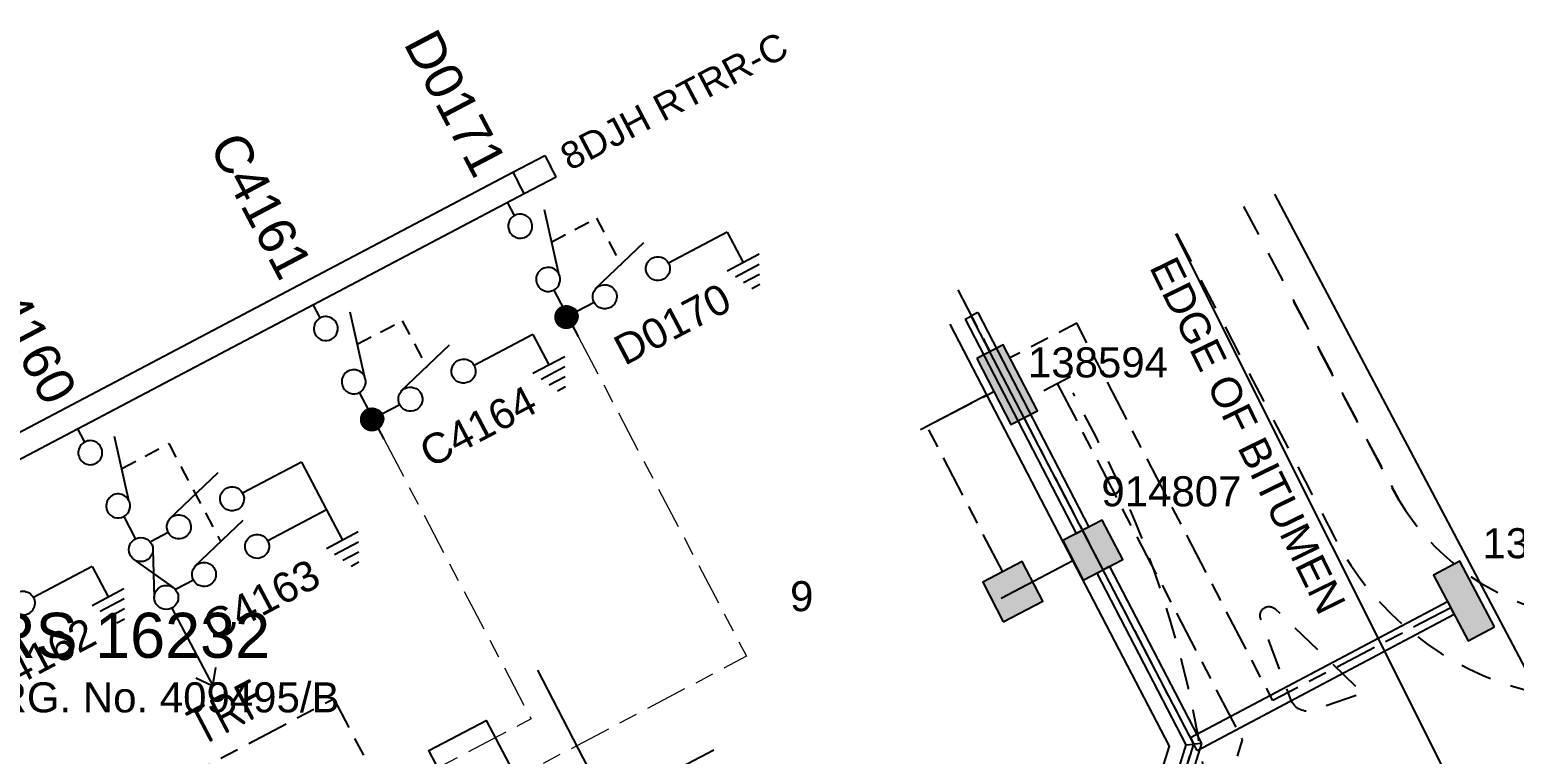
# Model space of a CAD drawing. Header units: metres. Extents: x 303535 to 303956, y 6270025 to 6270431.
# Drawn here: x 303647.6 to 303746.4, y 6270382.3 to 6270430.6 of the extents above; entities that cross this region are included whole.
import ezdxf
from ezdxf.enums import TextEntityAlignment as Align

# ---------------------------------------------------------------- set-up
doc = ezdxf.new("R2010")
doc.units = ezdxf.units.M
doc.header["$LTSCALE"] = 0.7
for name, pattern in [('A', [0]), ('Cable Exist UG', [8.2, 4, -1.2, 1.8, -1.2]), ('CENTERX2', [101.6, 63.5, -12.7, 12.7, -12.7]), ('Dash', [5, 3, -2])]:
    doc.linetypes.add(name, pattern=pattern)
doc.layers.get('0').update_dxf_attribs({"color": 6})
for name, color, linetype in [('_User Miscellaneous1', 3, 'Continuous'), ('_User Miscellaneous11', 7, 'Continuous'), ('_User Miscellaneous6', 7, 'Continuous'), ('_User Miscellaneous7', 150, 'Continuous'), ('_User Miscellaneous8', 7, 'Continuous'), ('_User_HV_Exist', 7, 'Continuous'), ('_User_LV_Exist', 7, 'Continuous'), ('Cadastre Developer_SP_NEW', 4, 'Continuous'), ('Cadastre Land Parcels_SP_EXT', 4, 'Continuous'), ('Cadastre Roads_SP_NEW', 8, 'Continuous'), ('Equip_HV_EXT', 1, 'Continuous'), ('Mains_LV_NEW_T84', 2, 'Continuous'), ('SupportsUG_SP_LV_EXT', 7, 'Continuous'), ('SupportsUG_SP_LV_SL_EXT', 7, 'Continuous'), ('UG_Details_SP_MISC', 7, 'Continuous')]:
    doc.layers.add(name, color=color, linetype=linetype)
doc.styles.add('ARIAL', font='arial.ttf', dxfattribs={"height": 2})
doc.styles.add('COLUMN_LABEL', font='arial.ttf')
doc.styles.add('IESYMBOL1', font='isocp.shx')
doc.styles.add('POLE_LABEL', font='arial.ttf')
doc.styles.get("Standard").update_dxf_attribs({"font": 'arial.ttf'})
doc.styles.add('style1', font='iso3098b.shx')
doc.styles.add('SWG_LABEL', font='arial.ttf')
doc.styles.add('SWITCH_LABEL', font='arial.ttf', dxfattribs={"height": 2.5})
doc.linetypes.add('Cable New UG', pattern='A,8,-1,["x",style1,S=3.5,R=0,X=0.35,Y=-1],-3.5', length=12.5)

# ---------------------------------------------------------------- blocks, each defined once
blk = doc.blocks.new('*U59')
at = {"layer": '_User Miscellaneous7'}
blk.add_hatch(color=256, dxfattribs=at).paths.add_polyline_path([(-1.548, -7.472), (1.421, -7.497), (1.447, -4.527), (-1.523, -4.502)])
at = {"layer": '_User Miscellaneous8'}
blk.add_hatch(color=256, dxfattribs=at).paths.add_polyline_path([(-1.498, -1.472), (1.472, -1.498), (1.498, 1.472), (-1.472, 1.498)])
at = {"layer": '_User Miscellaneous7'}
blk.add_lwpolyline([(1.421, -7.497), (1.447, -4.527), (-1.523, -4.502), (-1.548, -7.472)], close=True, dxfattribs=at)
at = {"layer": '_User Miscellaneous8'}
blk.add_lwpolyline([(1.472, -1.498), (1.498, 1.472), (-1.472, 1.498), (-1.498, -1.472)], close=True, dxfattribs=at)
at = {"flags": 9}
for tag, style, p in [('STRUCTURE_PLANT_NUMBER', 'POLE_LABEL', (1.813, 0.031)), ('STREET_CODE', 'COLUMN_LABEL', (1.813, -0.2))]:
    blk.add_attdef(tag, text='', height=0.2, dxfattribs=dict(at, style=style)).set_placement(p, align=Align.MIDDLE_LEFT)
for tag, p in [('OWNED_BY', (1.813, -0.6)), ('STATE', (1.813, -0.8)), ('COLUMN_TYPE', (1.813, -0.4)), ('USAGE', (1.813, -1)), ('STREETNAME', (1.813, -1.6)), ('SUBURB', (1.813, -1.8)), ('LEGEND', (1.813, -1.2)), ('LOCATION', (1.813, -1.4)), ('NOTES', (1.813, -2))]:
    blk.add_attdef(tag, text='', height=0.2, dxfattribs=at).set_placement(p, align=Align.MIDDLE_LEFT)
at = {"flags": 1}
blk.add_attdef('Z', (1.813, -2.351), '', height=0.2, dxfattribs=at)
at = {"layer": '_User Miscellaneous6', "style": 'ARIAL', "flags": 8}
blk.add_attdef('ASSET_NUM', text='', height=2, dxfattribs=at).set_placement((2, 2), align=Align.MIDDLE_LEFT)
blk = doc.blocks.new('PILLAR_EXT')
blk.add_hatch(color=256).paths.add_polyline_path([(-2.475, 2.49), (-2.475, 0.51), (2.475, 0.51), (2.475, 2.49)])
blk.add_lwpolyline([(-2.475, 0.51), (2.475, 0.51), (2.475, 2.49), (-2.475, 2.49)], close=True)
for tag, p, flags in [('OWNED_BY', (0, 1.3), 9), ('STATE', (0, 1.1), 9), ('SUPPORT_TYPE', (0, 0.9), 9), ('USAGE', (0, 0.7), 9), ('LEGEND', (0, 0.5), 9), ('LOCATION', (0, 0.3), 9), ('NOTES', (0, 0.1), 9), ('PARENT', (0, -0.1), 9), ('STREETNAME', (0, -0.3), 9), ('SUBURB', (0, -0.5), 1)]:
    blk.add_attdef(tag, p, '', height=0.2, dxfattribs=dict(flags=flags))
at = {"layer": '_User Miscellaneous6', "style": 'ARIAL', "flags": 8}
blk.add_attdef('ASSET_NUM', text='', height=2, dxfattribs=at).set_placement((1.5, 7.5), align=Align.TOP_LEFT)
blk = doc.blocks.new('*U153')
blk.add_hatch(color=256).paths.add_polyline_path([(2.456, -2.509), (2.471, -0.529), (-2.479, -0.491), (-2.494, -2.471)])
blk.add_lwpolyline([(2.471, -0.529), (-2.479, -0.491), (-2.494, -2.471), (2.456, -2.509)], close=True)
for tag, p, flags in [('OWNED_BY', (0, 1.3), 9), ('STATE', (0, 1.1), 9), ('SUPPORT_TYPE', (0, 0.9), 9), ('USAGE', (0, 0.7), 9), ('LEGEND', (0, 0.5), 9), ('LOCATION', (0, 0.3), 9), ('NOTES', (0, 0.1), 9), ('PARENT', (0, -0.1), 9), ('STREETNAME', (0, -0.3), 9), ('SUBURB', (0, -0.5), 1)]:
    blk.add_attdef(tag, p, '', height=0.2, dxfattribs=dict(flags=flags))
at = {"layer": '_User Miscellaneous6', "style": 'ARIAL', "flags": 8}
blk.add_attdef('ASSET_NUM', text='', height=2, dxfattribs=at).set_placement((1.5, 7.5), align=Align.TOP_LEFT)
blk = doc.blocks.new('SWG_SIE_SU_NEW')
blk.add_line((5.808, 0.79), (1.594, 1.938))
at = {"linetype": 'A', "lineweight": 0}
for p, q in [((7.981, 0.347), (7.98, -0.368)), ((8.18, -0.584), (8.181, 0.562)), ((8.381, 0.659), (8.379, -0.682)), ((8.579, -0.712), (8.581, 0.688)), ((8.781, 0.659), (8.779, -0.683)), ((8.98, -0.588), (8.981, 0.564)), ((9.181, 0.351), (9.18, -0.376))]:
    blk.add_line(p, q, dxfattribs=at)
at = {"linetype": 'Dash', "ltscale": 0.5}
blk.add_lwpolyline([(3.701, 1.364), (3.701, 4.733), (7.222, 4.733)], dxfattribs=at)
for points in [[(1, 0), (0, 0)], [(6.6, -0.012), (10.1, -0.012)]]:
    blk.add_lwpolyline(points)
for points in [[(1.798, -0.802, 1), (1.802, 0.798, 1)], [(5.798, -0.81, 1), (5.802, 0.79, 1)]]:
    blk.add_lwpolyline(points, format="xyb", close=True)
at = {"linetype": 'A', "lineweight": 0}
blk.add_circle((8.582, -0.012), 0.7, dxfattribs=at)
at = {"style": 'SWG_LABEL', "flags": 8}
blk.add_attdef('ASSET_NUM', text='', height=2, rotation=179.95437, dxfattribs=at).set_placement((-2.4, 0.012), align=Align.MIDDLE_LEFT)
at = {"flags": 1}
blk.add_attdef('Z', (0, 0), '', height=0.2, dxfattribs=at)
at = {"style": 'SWITCH_LABEL', "flags": 9}
blk.add_attdef('STREET_CODE', text='', height=0.2, dxfattribs=at).set_placement((0, 0), align=Align.MIDDLE_LEFT)
at = {"flags": 9}
for tag, p in [('ORIENTATION', (0, -0.2)), ('SUBURB', (0, -0.8)), ('STREETNAME', (0, -1)), ('USAGE', (0, -0.6)), ('PARENT', (0, -0.4)), ('OPERATED_BY', (-0.009, -1.841)), ('OWNED_BY', (-0.003, -1.619)), ('MAINTAINED_BY', (-0.011, -2.048)), ('LOCATION', (0, -1.2)), ('NOTES', (0, -1.4))]:
    blk.add_attdef(tag, text='', height=0.2, dxfattribs=at).set_placement(p, align=Align.MIDDLE_LEFT)
blk = doc.blocks.new('SWG_SIE_ES_NEW')
for p, q in [((-6.103, 0.747), (-1.804, 1.966)), ((2.223, -2.29), (4.623, -2.285)), ((2.524, -2.89), (4.324, -2.886)), ((2.826, -3.489), (4.026, -3.486)), ((3.127, -4.088), (3.727, -4.087))]:
    blk.add_line(p, q)
at = {"const_width": 0.8, "flags": 128}
blk.add_lwpolyline([(-9.091, -0.021, 1), (-8.291, -0.021, 1)], format="xyb", close=True, dxfattribs=at)
for points in [[(-5.789, -0.821, -1), (-5.793, 0.779, -1)], [(-1.789, -0.813, -1), (-1.793, 0.787, -1)]]:
    blk.add_lwpolyline(points, format="xyb", close=True)
for points in [[(-6.591, -0.023), (-7.891, -0.023)], [(3.423, -0.012), (-0.991, -0.012)], [(3.423, -0.012), (3.423, -2.288)]]:
    blk.add_lwpolyline(points)
at = {"flags": 1}
blk.add_attdef('Z', (0, 0), '', height=0.2, dxfattribs=at)
at = {"style": 'SWITCH_LABEL', "flags": 9}
blk.add_attdef('STREET_CODE', text='', height=0.2, dxfattribs=at).set_placement((0, -0.2), align=Align.MIDDLE_LEFT)
at = {"flags": 9}
for tag, p in [('ORIENTATION', (0, -0.4)), ('SUBURB', (0, -1)), ('USAGE', (0, -0.8)), ('PARENT', (0, -0.6)), ('STREETNAME', (0, -1.2)), ('LOCATION', (0, -1.4)), ('NOTES', (0, -1.6))]:
    blk.add_attdef(tag, text='', height=0.2, dxfattribs=at).set_placement(p, align=Align.MIDDLE_LEFT)
at = {"style": 'ARIAL', "flags": 8}
blk.add_attdef('ASSET_NUM', text='', height=2, dxfattribs=at).set_placement((-1.812, -3.151), align=Align.MIDDLE_CENTER)
blk = doc.blocks.new('SWG_SIE_TRF_NOES_NEW')
for p, q in [((7.008, 0.801), (2.793, 1.949)), ((14.679, 0), (20.536, -0.004))]:
    blk.add_line(p, q)
for points in [[(2.2, 0.011), (1.2, 0.011)], [(19.536, -0.753), (20.536, -0.004), (19.536, 0.747)], [(7.8, 0), (9.453, 0)]]:
    blk.add_lwpolyline(points)
for points in [[(2.998, -0.79, 1), (3.002, 0.81, 1)], [(6.998, -0.798, 1), (7.002, 0.801, 1)]]:
    blk.add_lwpolyline(points, format="xyb", close=True)
at = {"flags": 1}
blk.add_attdef('Z', (0, 0), '', height=0.2, dxfattribs=at)
at = {"style": 'SWITCH_LABEL', "flags": 9}
blk.add_attdef('STREET_CODE', text='', height=0.2, dxfattribs=at).set_placement((0, -0.2), align=Align.MIDDLE_LEFT)
at = {"flags": 9}
for tag, p in [('ORIENTATION', (0, -0.4)), ('SUBURB', (0, -1)), ('USAGE', (0, -0.8)), ('PARENT', (0, -0.6)), ('STREETNAME', (0, -1.2)), ('LOCATION', (0, -1.4)), ('NOTES', (0, -1.6))]:
    blk.add_attdef(tag, text='', height=0.2, dxfattribs=at).set_placement(p, align=Align.MIDDLE_LEFT)
blk = doc.blocks.new('SWG_FUSE_NEW')
for points in [[(4.04, 0.726), (1.156, -0.717)], [(4.049, -0.707), (1.156, 0.717)]]:
    blk.add_lwpolyline(points)
for centre in [(0.8, 0), (4.4, 0.011)]:
    blk.add_circle(centre, 0.8)
at = {"style": 'SWITCH_LABEL', "flags": 8}
blk.add_attdef('ASSET_NUM', text='', height=2.5, rotation=179.95437, dxfattribs=at).set_placement((-2.4, 0), align=Align.MIDDLE_LEFT)
for tag, p, flags in [('Z', (0, 0), 1), ('ORIENTATION', (0.04, -4.4), 9), ('USAGE', (0.04, -5.4), 9)]:
    blk.add_attdef(tag, p, '', height=0.2, dxfattribs=dict(flags=flags))
at = {"flags": 9}
for tag, p in [('PARENT', (0, -1.6)), ('SUBURB', (0, -2.2)), ('STREETNAME', (0, -2.4))]:
    blk.add_attdef(tag, text='', height=0.2, dxfattribs=at).set_placement(p, align=Align.MIDDLE_LEFT)
blk = doc.blocks.new('SWG_SIE_TRF_NEW')
at = {"linetype": 'CENTERX2'}
blk.add_blockref('SWG_SIE_TRF_NOES_NEW', (0, 0), dxfattribs=at)
at = {"linetype": 'CENTERX2', "rotation": 180}
blk.add_blockref('SWG_FUSE_NEW', (14.679, 0), dxfattribs=at)
at = {"style": 'IESYMBOL1'}
blk.add_text('TRF', height=2.5, rotation=89.98256, dxfattribs=at).set_placement((22.515, -0.055), align=Align.MIDDLE_CENTER)
blk = doc.blocks.new('*U155')
for p, q in [((-1.6, 52.098), (-1.6, 54.498)), ((-1.6, 54.498), (-0.8, 54.498)), ((0, 54.498), (-0.8, 54.498)), ((0, 52.098), (0, 54.498)), ((-1.6, 13.4), (-1.6, 52.098)), ((-1.6, 52.098), (-0.8, 52.098)), ((0, 52.098), (-0.8, 52.098)), ((0, 13.4), (0, 52.098)), ((-1.6, 2.4), (-1.6, 13.4)), ((-1.6, 13.4), (-0.8, 13.4)), ((0, 13.4), (-0.8, 13.4)), ((0, 2.4), (0, 13.4)), ((-1.6, 0), (-1.6, 2.4)), ((-1.6, 2.4), (-0.8, 2.4)), ((0, 2.4), (-0.8, 2.4)), ((0, 0), (0, 2.4)), ((-1.6, 0), (-0.8, 0)), ((0, 0), (-0.8, 0))]:
    blk.add_line(p, q)
at = {"style": 'ARIAL'}
blk.add_attdef('SWG_TYPE', text='', height=1.8, rotation=90, dxfattribs=at).set_placement((-0.8, 55.48), align=Align.MIDDLE_LEFT)
blk.add_attdef('SUB_TYPE', text='', height=1.8, rotation=90, dxfattribs=at).set_placement((-0.8, -0.757), align=Align.MIDDLE_RIGHT)
blk = doc.blocks.new('*U52')
for p, q in [((-6.103, 4.327), (-1.804, 5.547)), ((-6.103, 0.747), (-1.804, 1.966)), ((2.223, -2.29), (4.623, -2.285)), ((2.524, -2.89), (4.324, -2.886)), ((2.826, -3.489), (4.026, -3.486)), ((3.127, -4.088), (3.727, -4.087))]:
    blk.add_line(p, q)
at = {"linetype": 'Dash', "ltscale": 0.5, "flags": 128}
blk.add_lwpolyline([(-7.345, 8.776), (-3.811, 8.776), (-3.791, 1.399)], dxfattribs=at)
for points in [[(-5.789, 2.759, -1), (-5.793, 4.359, -1)], [(-1.789, 2.767, -1), (-1.793, 4.367, -1)], [(-5.789, -0.821, -1), (-5.793, 0.779, -1)], [(-1.789, -0.813, -1), (-1.793, 0.787, -1)]]:
    blk.add_lwpolyline(points, format="xyb", close=True)
for points in [[(-6.591, 3.558), (-7.891, 3.558)], [(3.423, 3.569), (-0.991, 3.569)], [(3.423, 3.569), (3.423, -0.012)], [(-6.591, -0.023), (-7.891, -0.023)], [(3.423, -0.012), (-0.991, -0.012)], [(3.423, -0.012), (3.423, -2.288)]]:
    blk.add_lwpolyline(points)
at = {"flags": 1}
blk.add_attdef('Z', (0, 0), '', height=0.2, dxfattribs=at)
at = {"style": 'SWITCH_LABEL', "flags": 9}
blk.add_attdef('STREET_CODE', text='', height=0.2, dxfattribs=at).set_placement((0, -0.2), align=Align.MIDDLE_LEFT)
at = {"flags": 9}
for tag, p in [('ORIENTATION', (0, -0.4)), ('SUBURB', (0, -1)), ('USAGE', (0, -0.8)), ('PARENT', (0, -0.6)), ('STREETNAME', (0, -1.2)), ('LOCATION', (0, -1.4)), ('NOTES', (0, -1.6))]:
    blk.add_attdef(tag, text='', height=0.2, dxfattribs=at).set_placement(p, align=Align.MIDDLE_LEFT)
at = {"style": 'ARIAL', "flags": 8}
blk.add_attdef('ASSET_NUM', text='', height=2, dxfattribs=at).set_placement((-1.812, -3.151), align=Align.MIDDLE_CENTER)

msp = doc.modelspace()

# ---------------------------------------------------------------- linework, layer by layer
at = {"layer": '_User_HV_Exist', "color": 7, "linetype": 'Cable Exist UG', "lineweight": 0, "flags": 128}
msp.add_lwpolyline([(303684.102, 6270410.13), (303695.307, 6270388.856), (303651.705, 6270365.893), (303653.768, 6270361.924), (303660.477, 6270349.011), (303668.397, 6270346.532), (303695.494, 6270360.802), (303722.585, 6270375.07), (303725.074, 6270383.018), (303718.366, 6270395.927), (303718.312, 6270396.031)], dxfattribs=at)
msp.add_lwpolyline([(303671.164, 6270403.316), (303680.97, 6270384.696), (303647.668, 6270367.157), (303651.105, 6270360.541), (303658.391, 6270346.521), (303668.691, 6270343.296), (303696.891, 6270358.148), (303723.427, 6270372.099), (303735.067, 6270349.961), (303735.192, 6270349.248, 0.038853), (303722.579, 6270345.664, 0.038853)], format="xyb", dxfattribs=at)
at = {"layer": '_User_LV_Exist', "color": 7, "linetype": 'Cable Exist UG', "flags": 128}
for points in [[(303709.374, 6270413.233), (303711.504, 6270409.132)], [(303742.192, 6270392.078), (303730.331, 6270385.914), (303723.69, 6270398.693), (303717.286, 6270411.019), (303712.84, 6270408.709)], [(303712.357, 6270394.478), (303707.322, 6270404.17), (303711.767, 6270406.48)], [(303660.929, 6270373.355), (303659.997, 6270375.125), (303649.721, 6270369.713), (303653.768, 6270361.924), (303660.477, 6270349.011), (303668.397, 6270346.532), (303695.494, 6270360.802), (303722.585, 6270375.07), (303725.074, 6270383.018), (303718.366, 6270395.927), (303713.811, 6270404.693)], [(303646.94, 6270375.029), (303667.827, 6270386.03), (303671.555, 6270378.951)]]:
    msp.add_lwpolyline(points, dxfattribs=at)
at = {"layer": '_User_LV_Exist', "color": 8, "linetype": 'Cable Exist UG', "flags": 128}
for points in [[(303715.104, 6270406.542), (303716.879, 6270407.464)], [(303715.992, 6270407.003), (303715.992, 6270407.003), (303721.028, 6270397.31), (303728.307, 6270383.303), (303725.079, 6270372.992), (303723.418, 6270372.118), (303735.067, 6270349.961), (303740.376, 6270352.57), (303757.938, 6270320.054)]]:
    msp.add_lwpolyline(points, dxfattribs=at)
at = {"layer": 'Cadastre Developer_SP_NEW'}
for p, q in [((303712.247, 6270392.713), (303717.035, 6270395.235)), ((303681.383, 6270387.941), (303686.067, 6270378.926)), ((303686.067, 6270378.926), (303693.123, 6270382.642))]:
    msp.add_line(p, q, dxfattribs=at)
at = {"layer": 'Cadastre Developer_SP_NEW', "color": 8, "linetype": 'Dash', "flags": 128}
msp.add_lwpolyline([(303728.393, 6270418.78), (303738.746, 6270399.219), (303731.261, 6270413.363)], dxfattribs=at)
at = {"layer": 'Cadastre Developer_SP_NEW', "flags": 128}
for points in [[(303648.954, 6270371.188), (303653.768, 6270361.924), (303660.477, 6270349.011), (303668.397, 6270346.532), (303695.494, 6270360.802), (303722.585, 6270375.07), (303725.074, 6270383.018), (303718.366, 6270395.927), (303710.266, 6270411.515)], [(303650.285, 6270371.88), (303655.099, 6270362.616), (303661.521, 6270350.256), (303668.25, 6270348.15), (303694.795, 6270362.129), (303721.339, 6270376.109), (303723.457, 6270382.875), (303717.035, 6270395.235), (303708.867, 6270410.954)], [(303711.315, 6270406.244), (303706.889, 6270403.917)]]:
    msp.add_lwpolyline(points, dxfattribs=at)
at = {"layer": 'Cadastre Developer_SP_NEW', "color": 8, "linetype": 'Dash', "flags": 128}
msp.add_lwpolyline([(303738.746, 6270399.219, 0.191723), (303748.489, 6270391.858)], format="xyb", dxfattribs=at)
at = {"layer": 'Cadastre Land Parcels_SP_EXT', "linetype": 'Continuous'}
msp.add_lwpolyline([(303730.442, 6270419.602), (303751.672, 6270379.488), (303771.476, 6270390.002)], dxfattribs=at)
at = {"layer": 'Cadastre Roads_SP_NEW', "flags": 128}
msp.add_lwpolyline([(303744.706, 6270375.398), (303723.88, 6270416.971)], dxfattribs=at)
at = {"layer": 'Cadastre Roads_SP_NEW', "color": 8, "linetype": 'Dash', "flags": 128}
for points in [[(303723.932, 6270416.992), (303734.445, 6270396.755, 0.215531), (303747.39, 6270386.56), (303747.39, 6270386.56, -0.305065), (303760.881, 6270371.667, -0.305065)], [(303711.625, 6270357.611, 0.169483), (303725.104, 6270372.074), (303725.104, 6270372.074, 0.130309), (303726.095, 6270378.404), (303726.059, 6270378.739, 0.092863), (303718.591, 6270403.413), (303717.051, 6270406.377)]]:
    msp.add_lwpolyline(points, format="xyb", dxfattribs=at)
msp.add_lwpolyline([(303735.879, 6270386.243), (303733.052, 6270385.266, -0.407091), (303731.536, 6270385.981), (303729.53, 6270391.357, -0.797317), (303730.508, 6270391.999), (303735.988, 6270386.743, -0.560789)], format="xyb", close=True, dxfattribs=at)
at = {"layer": 'Mains_LV_NEW_T84', "color": 2, "linetype": 'Cable New UG', "flags": 128}
msp.add_lwpolyline([(303675.102, 6270380.819), (303674.17, 6270382.589), (303677.968, 6270384.589), (303684.647, 6270371.908), (303657.214, 6270357.461)], dxfattribs=at)
at = {"layer": 'UG_Details_SP_MISC'}
for p, q in [((303710.706, 6270411.741), (303710.279, 6270411.52)), ((303710.706, 6270411.741), (303718.095, 6270397.458)), ((303709.853, 6270411.3), (303710.279, 6270411.52)), ((303709.853, 6270411.3), (303717.242, 6270397.017)), ((303717.242, 6270397.017), (303717.668, 6270397.238)), ((303718.095, 6270397.458), (303717.668, 6270397.238)), ((303719.477, 6270394.83), (303719.051, 6270394.609)), ((303719.477, 6270394.83), (303725.591, 6270383.063)), ((303718.625, 6270394.388), (303719.051, 6270394.609)), ((303718.625, 6270394.388), (303724.557, 6270382.972)), ((303724.849, 6270383.442), (303741.967, 6270392.502)), ((303741.967, 6270392.502), (303742.192, 6270392.078)), ((303742.416, 6270391.653), (303742.192, 6270392.078)), ((303725.298, 6270382.594), (303742.416, 6270391.653)), ((303724.557, 6270382.972), (303722.187, 6270375.402)), ((303725.591, 6270383.063), (303722.984, 6270374.738)), ((303724.557, 6270382.972), (303725.074, 6270383.018)), ((303724.849, 6270383.442), (303725.074, 6270383.018)), ((303725.591, 6270383.063), (303725.074, 6270383.018)), ((303725.298, 6270382.594), (303725.074, 6270383.018))]:
    msp.add_line(p, q, dxfattribs=at)

# ---------------------------------------------------------------- block references
at = {"layer": 'Equip_HV_EXT', "linetype": 'CENTERX2'}
ref = msp.add_blockref('SWG_SIE_SU_NEW', (303679.406, 6270419.072), dxfattribs=dict(at, rotation=297.7736121518307))
ref.add_attrib('ASSET_NUM', 'D0171', dxfattribs={"layer": '0', "height": 2.5, "rotation": 297.72799, "style": 'SWG_LABEL'}).set_placement((303673.546, 6270430.224), align=Align.MIDDLE_LEFT)
at = {"layer": 'Equip_HV_EXT', "rotation": 297.7736121518307}
msp.add_blockref('*U155', (303634.41, 6270395.374), dxfattribs=at).add_auto_attribs({'SUB_TYPE': 'PS', 'SWG_TYPE': '8DJH RTRR-C'})
at = {"layer": 'Equip_HV_EXT', "linetype": 'CENTERX2'}
ref = msp.add_blockref('SWG_SIE_SU_NEW', (303666.468, 6270412.257), dxfattribs=dict(at, rotation=297.7736121518307))
ref.add_attrib('ASSET_NUM', 'C4161', dxfattribs={"layer": '0', "height": 2.5, "rotation": 297.72799, "style": 'SWG_LABEL'}).set_placement((303660.607, 6270423.41), align=Align.MIDDLE_LEFT)
ref = msp.add_blockref('SWG_SIE_ES_NEW', (303690.986, 6270415.497), dxfattribs=dict(at, rotation=27.7736121518307))
ref.add_attrib('ASSET_NUM', 'D0170', dxfattribs={"layer": '0', "height": 2, "rotation": 27.77361, "style": 'ARIAL'}).set_placement((303694.011, 6270412.888), align=Align.MIDDLE_RIGHT)
ref = msp.add_blockref('SWG_SIE_TRF_NEW', (303650.219, 6270405.056), dxfattribs=dict(at, rotation=297.7602635078265))
ref.add_attrib('ASSET_NUM', 'C4160', dxfattribs={"layer": '0', "height": 2.5, "rotation": 297.71464, "style": 'SWG_LABEL'}).set_placement((303644.944, 6270415.073), align=Align.MIDDLE_LEFT)
ref = msp.add_blockref('SWG_SIE_ES_NEW', (303678.047, 6270408.682), dxfattribs=dict(at, rotation=27.7736121518307))
ref.add_attrib('ASSET_NUM', 'C4164', dxfattribs={"layer": '0', "height": 2, "rotation": 27.77361, "style": 'ARIAL'}).set_placement((303681.072, 6270406.074), align=Align.MIDDLE_RIGHT)
ref = msp.add_blockref('*U52', (303664.307, 6270397.017), dxfattribs=dict(at, rotation=27.7736121518307))
ref.add_attrib('ASSET_NUM', 'C4163', dxfattribs={"layer": '0', "height": 2, "rotation": 27.77361, "style": 'ARIAL'}).set_placement((303663.013, 6270392.607), align=Align.MIDDLE_CENTER)
ref = msp.add_blockref('SWG_SIE_ES_NEW', (303648.709, 6270393.236), dxfattribs=dict(at, rotation=27.7736121518307))
ref.add_attrib('ASSET_NUM', 'C4162', dxfattribs={"layer": '0', "height": 2, "rotation": 27.77361, "style": 'ARIAL'}).set_placement((303651.734, 6270390.628), align=Align.MIDDLE_RIGHT)
at = {"layer": 'SupportsUG_SP_LV_EXT'}
ref = msp.add_blockref('*U153', (303711.315, 6270406.244), dxfattribs=dict(at, rotation=117.8898563328479))
ref.add_attrib('ASSET_NUM_001', '138594', (303714.039, 6270407.413), dxfattribs={"layer": '_User Miscellaneous6', "height": 2, "style": 'ARIAL'})
ref = msp.add_blockref('PILLAR_EXT', (303744.393, 6270393.242), dxfattribs=dict(at, rotation=117.8898563328479))
ref.add_attrib('ASSET_NUM_001', '138594A', (303744.295, 6270395.38), dxfattribs={"layer": '_User Miscellaneous6', "height": 2, "style": 'ARIAL'})
at = {"layer": 'SupportsUG_SP_LV_SL_EXT'}
ref = msp.add_blockref('*U59', (303718.353, 6270395.92), dxfattribs=dict(at, rotation=297.9429163001794))
ref.add_attrib('ASSET_NUM_001', '914807', (303718.928, 6270398.836), dxfattribs={"layer": '_User Miscellaneous6', "height": 2, "style": 'ARIAL'})

# ---------------------------------------------------------------- texts
at = {"layer": '_User Miscellaneous1', "color": 2, "style": 'ARIAL'}
msp.add_text('URS 16232', height=3, dxfattribs=at).set_placement((303652.764, 6270388.752), align=Align.CENTER)
at = {"layer": '_User Miscellaneous11', "color": 7, "style": 'ARIAL'}
msp.add_text('E.E. DRG. No. 409495/B', height=2, dxfattribs=at).set_placement((303652.764, 6270385.125), align=Align.CENTER)
at = {"layer": 'Cadastre Developer_SP_NEW', "style": 'ARIAL'}
msp.add_text('9', height=2, dxfattribs=at).set_placement((303698.982, 6270392.856), align=Align.MIDDLE_CENTER)
at = {"layer": 'Cadastre Roads_SP_NEW', "style": 'ARIAL'}
msp.add_text('EDGE OF BITUMEN', height=2, rotation=296.04405, dxfattribs=at).set_placement((303722.087, 6270414.758))

doc.saveas('drawing.dxf')
